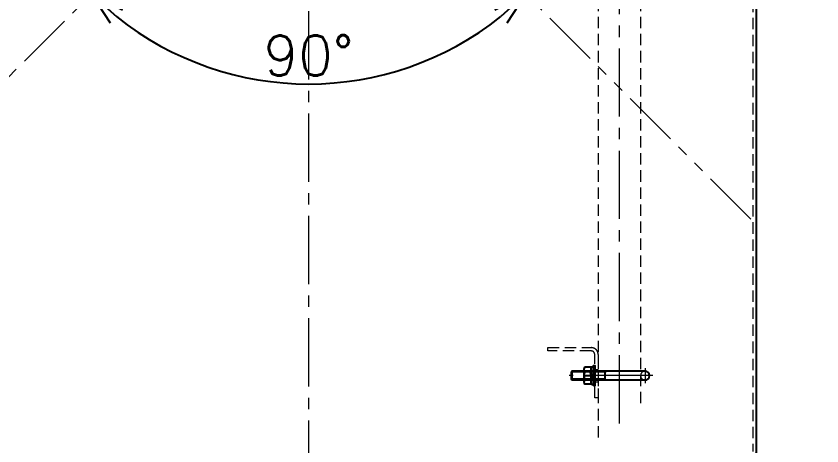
# Model space of a CAD drawing. Header units: millimetres. Extents: x 0 to 49006, y -7876 to 6995.
# Drawn here: x 31478 to 32198, y 3163 to 3547 of the extents above; entities that cross this region are included whole.
import ezdxf
from ezdxf import colors
from ezdxf.entities.mleader import LeaderData, LeaderLine
from ezdxf.enums import TextEntityAlignment as Align
from ezdxf.math import Vec2, Vec3

# ---------------------------------------------------------------- set-up
doc = ezdxf.new("R2010")
doc.units = ezdxf.units.MM
doc.header["$LTSCALE"] = 3.2
doc.header["$PDMODE"] = 99
doc.header["$PDSIZE"] = 1
for name, pattern in [('CENTER2', [28.575, 19.05, -3.175, 3.175, -3.175]), ('HIDDEN', [9.525, 6.35, -3.175]), ('HIDDEN2', [4.7625, 3.175, -1.5875]), ('PHANTOM2', [31.75, 15.875, -3.175, 3.175, -3.175, 3.175, -3.175])]:
    doc.linetypes.add(name, pattern=pattern)
for name, color, linetype, lineweight in [('03_かくれ線', 6, 'HIDDEN2', 13), ('04_HIDDEN', 2, 'HIDDEN', 13), ('04_中心線', 1, 'CENTER2', 9), ('05_CENTER', 4, 'CENTER2', 13), ('06_PHANTOM', 2, 'PHANTOM2', 13), ('08_DIM', 3, 'Continuous', 13)]:
    doc.layers.add(name, color=color, linetype=linetype, lineweight=lineweight)
doc.layers.add('10_DRAFT', color=8, linetype='Continuous', lineweight=0, plot=False)
doc.styles.add('KSS_TXT', font='txt.shx', dxfattribs={"bigfont": 'extfont2.shx'})
doc.styles.get("Standard").update_dxf_attribs({"font": 'txt.shx', "bigfont": 'extfont2.shx'})
doc.dimstyles.new('KSS_DIM', dxfattribs={"dimscale": 12, "dimtxt": 3, "dimasz": 2.5, "dimexe": 1.25, "dimexo": 0.625, "dimtad": 1, "dimdsep": 46, "dimtxsty": 'KSS_TXT', "dimblk": 'OPEN30', "dimcen": 0, "dimazin": 2, "dimtfac": 0.75, "dimtmove": 0, "dimatfit": 3, "dimldrblk": 'OPEN30', "dimfxl": 1.25, "dimtolj": 1, "dimarcsym": 0})

# ---------------------------------------------------------------- blocks, each defined once
blk = doc.blocks.new('_Open30')
at = {"color": 0, "linetype": 'ByBlock', "lineweight": -2}
for p, q in [((-1, 0.268), (0, 0)), ((0, 0), (-1, -0.268)), ((0, 0), (-1, 0))]:
    blk.add_line(p, q, dxfattribs=at)
blk = doc.blocks.new('*D1977')
at = {"layer": '08_DIM', "color": 0, "lineweight": -2, "transparency": 16777216}
for p, q in [((32144.92, 3810.45), (32637.32, 3810.45)), ((32622.32, 2552.45), (32622.32, 3780.45)), ((32217.22, 2522.45), (32637.32, 2522.45))]:
    blk.add_line(p, q, dxfattribs=at)
at = {"layer": 'Defpoints', "color": 0, "transparency": 16777216}
for p in [(32137.42, 3810.45), (32622.32, 3810.45), (32209.72, 2522.45)]:
    blk.add_point(p, dxfattribs=at)
at = {"layer": '08_DIM', "color": 0, "lineweight": -2, "transparency": 16777216, "xscale": 30, "yscale": 30, "zscale": 30}
for p, rotation in [((32622.32, 3810.45), 90), ((32622.32, 2522.45), 270)]:
    blk.add_blockref('_Open30', p, dxfattribs=dict(at, rotation=rotation))
at = {"layer": '08_DIM', "color": 0, "transparency": 16777216, "insert": (32596.82, 3166.45), "char_height": 36, "attachment_point": 5, "rotation": 90, "style": 'KSS_TXT'}
blk.add_mtext('\\A1;1288', dxfattribs=at)
blk = doc.blocks.new('*D1980')
at = {"layer": '08_DIM', "color": 0, "lineweight": -2, "transparency": 16777216}
for p, q in [((32144.92, 3810.45), (32527.08, 3810.45)), ((32512.08, 2980.45), (32512.08, 3780.45)), ((31997.22, 2950.45), (32527.08, 2950.45))]:
    blk.add_line(p, q, dxfattribs=at)
at = {"layer": 'Defpoints', "color": 0, "transparency": 16777216}
for p in [(32137.42, 3810.45), (32512.08, 3810.45), (31989.72, 2950.45)]:
    blk.add_point(p, dxfattribs=at)
at = {"layer": '08_DIM', "color": 0, "lineweight": -2, "transparency": 16777216, "xscale": 30, "yscale": 30, "zscale": 30}
for p, rotation in [((32512.08, 3810.45), 90), ((32512.08, 2950.45), 270)]:
    blk.add_blockref('_Open30', p, dxfattribs=dict(at, rotation=rotation))
at = {"layer": '08_DIM', "color": 0, "transparency": 16777216, "insert": (32486.58, 3380.45), "char_height": 36, "attachment_point": 5, "rotation": 90, "style": 'KSS_TXT'}
blk.add_mtext('\\A1;860', dxfattribs=at)
blk = doc.blocks.new('*D1966')
at = {"layer": '08_DIM', "color": 0, "lineweight": -2, "transparency": 16777216}
for p, q in [((32100.36, 4981.45), (32755.46, 4981.45)), ((32740.46, 502.45), (32740.46, 4951.45)), ((32747.96, 472.45), (32725.46, 472.45))]:
    blk.add_line(p, q, dxfattribs=at)
at = {"layer": 'Defpoints', "color": 0, "transparency": 16777216}
for p in [(32092.86, 4981.45), (32740.46, 4981.45), (32755.46, 472.45)]:
    blk.add_point(p, dxfattribs=at)
at = {"layer": '08_DIM', "color": 0, "lineweight": -2, "transparency": 16777216, "xscale": 30, "yscale": 30, "zscale": 30}
for p, rotation in [((32740.46, 4981.45), 90), ((32740.46, 472.45), 270)]:
    blk.add_blockref('_Open30', p, dxfattribs=dict(at, rotation=rotation))
at = {"layer": '08_DIM', "color": 0, "transparency": 16777216, "insert": (32714.96, 2726.95), "char_height": 36, "attachment_point": 5, "rotation": 90, "style": 'KSS_TXT'}
blk.add_mtext('\\A1;4509', dxfattribs=at)
blk = doc.blocks.new('*D2017')
at = {"layer": '08_DIM', "color": 0, "lineweight": -2, "transparency": 16777216}
for p, q in [((31957.22, 5066.45), (32874.79, 5066.45)), ((32859.79, 502.45), (32859.79, 5036.45)), ((32867.29, 472.45), (32844.79, 472.45))]:
    blk.add_line(p, q, dxfattribs=at)
at = {"layer": 'Defpoints', "color": 0, "transparency": 16777216}
for p in [(31949.72, 5066.45), (32859.79, 5066.45), (32874.79, 472.45)]:
    blk.add_point(p, dxfattribs=at)
at = {"layer": '08_DIM', "color": 0, "lineweight": -2, "transparency": 16777216, "xscale": 30, "yscale": 30, "zscale": 30}
for p, rotation in [((32859.79, 5066.45), 90), ((32859.79, 472.45), 270)]:
    blk.add_blockref('_Open30', p, dxfattribs=dict(at, rotation=rotation))
at = {"layer": '08_DIM', "color": 0, "transparency": 16777216, "insert": (32834.29, 2769.45), "char_height": 36, "attachment_point": 5, "rotation": 90, "style": 'KSS_TXT'}
blk.add_mtext('\\A1;4594', dxfattribs=at)
blk = doc.blocks.new('M8Nza_1_1')
at = {"color": 0}
for p, q in [((-7.5, 8.69), (-7.5, 3.2)), ((5.62, 9.7), (-5.63, 9.7)), ((-3.75, 3.2), (-3.75, 8.69)), ((3.75, 8.69), (3.75, 3.2)), ((7.5, 3.2), (7.5, 8.69)), ((-7.7, 3.2), (7.7, 3.2)), ((-7.7, 3.2), (-7.7, 1.2)), ((0, 1.2), (-2, 3.2)), ((0, 3.2), (2, 1.2)), ((7.7, 3.2), (7.7, 1.2))]:
    blk.add_line(p, q, dxfattribs=at)
at = {"color": 0, "linetype": 'CENTER2'}
blk.add_line((0, 9.7), (0, 0), dxfattribs=at)
at = {"color": 0}
blk.add_lwpolyline([(-9, 1.2), (9, 1.2), (9, 0), (-9, 0)], close=True, dxfattribs=at)
for centre, radius, start, end in [((-5.63, 7.45), 2.25, 33.626, 146.374), ((0, 2.2), 7.5, 60, 120), ((5.62, 7.45), 2.25, 33.626, 146.374)]:
    blk.add_arc(centre, radius, start, end, dxfattribs=at)
at = {"layer": '10_DRAFT', "style": 'KSS_TXT'}
blk.add_text('M8', height=1, dxfattribs=at).set_placement((0.87, 3.27))
blk = doc.blocks.new('A$C68035EFB_1_1')
at = {"color": 0}
for p, q in [((-4, 4), (-4, -61.32)), ((4, 4), (4, -61.32)), ((-3.32, -32), (-4, -30.83)), ((-4, -32), (4, -32)), ((-3.32, -32), (-3.32, -62)), ((3.32, -32), (4, -30.83)), ((3.32, -32), (3.32, -62)), ((-4, -61.32), (4, -61.32)), ((-4, -61.32), (-3.32, -62)), ((-3.32, -62), (3.32, -62)), ((4, -61.32), (3.32, -62))]:
    blk.add_line(p, q, dxfattribs=at)
blk.add_arc((0, 4), 4, 0, 180)
at = {"layer": '04_HIDDEN', "color": 0}
blk.add_arc((0, 4), 4, 180, 0, dxfattribs=at)
at = {"layer": '05_CENTER', "color": 0}
for p, q in [((0, 10.9), (0, -63.71)), ((-6.7, 4), (6.7, 4))]:
    blk.add_line(p, q, dxfattribs=at)
blk = doc.blocks.new('A$C68035F6A_1_1')
at = {"color": 4}
blk.add_blockref('A$C68035EFB_1_1', (0, 0), dxfattribs=at)
at = {"color": 4, "rotation": 180}
blk.add_blockref('M8Nza_1_1', (0, -41), dxfattribs=at)
blk = doc.blocks.new('*D2206')
at = {"layer": '08_DIM', "color": 0, "lineweight": -2, "transparency": 16777216}
blk.add_arc((31739.72, 3760.45), 274.32, 231.26912, 308.73088, dxfattribs=at)
at = {"layer": 'Defpoints', "color": 0, "transparency": 16777216}
for p in [(31739.72, 3760.45), (31739.72, 3760.45), (31668.72, 3495.48), (31342.02, 3362.75), (32137.42, 3362.75)]:
    blk.add_point(p, dxfattribs=at)
at = {"layer": '08_DIM', "color": 0, "lineweight": -2, "transparency": 16777216, "xscale": 30, "yscale": 30, "zscale": 30}
for p, rotation in [((31545.75, 3566.48), 138.1345623866504), ((31933.69, 3566.48), 41.86543761334932)]:
    blk.add_blockref('_Open30', p, dxfattribs=dict(at, rotation=rotation))
at = {"layer": '08_DIM', "color": 0, "transparency": 16777216, "insert": (31739.72, 3511.63), "char_height": 36, "attachment_point": 5, "style": 'KSS_TXT'}
blk.add_mtext('\\A1;90°', dxfattribs=at)
blk = doc.blocks.new('AM_BALLOON1')
at = {"transparency": 16777216}
blk.add_circle((0, 0), 5, dxfattribs=at)
blk.add_attdef('B_NUMBER', text='', height=3, dxfattribs=at).set_placement((0, 0), align=Align.MIDDLE_CENTER)
blk = doc.blocks.new('_OPEN')
at = {"color": 0, "linetype": 'ByBlock'}
for p, q in [((-1, 0.167), (0, 0)), ((0, 0), (-1, -0.167)), ((0, 0), (-1, 0))]:
    blk.add_line(p, q, dxfattribs=at)

msp = doc.modelspace()

# ---------------------------------------------------------------- linework, layer by layer
msp.add_lwpolyline([(31939.722, 2956.453), (31539.722, 2956.453), (31339.722, 3156.453), (31339.722, 3810.453), (32139.722, 3810.453), (32139.722, 3156.453), (31939.722, 2956.453)])
at = {"layer": '03_かくれ線'}
for p, q in [((32136.722, 3804.453), (32136.722, 3157.695)), ((31995.372, 3230.953), (31998.372, 3230.953)), ((31995.372, 3219.953), (31998.372, 3219.953))]:
    msp.add_line(p, q, dxfattribs=at)
for points in [[(31998.372, 3759.49), (31998.372, 3167.554)], [(32036.372, 3759.49), (32036.372, 3200.113)]]:
    msp.add_lwpolyline(points, dxfattribs=at)
msp.add_lwpolyline([(31998.372, 3244.453), (31998.372, 3205.453), (31995.372, 3205.453), (31995.372, 3244.453, 0.4142136), (31992.372, 3247.453), (31953.372, 3247.453), (31953.372, 3250.453), (31992.372, 3250.453, -0.4142136)], format="xyb", close=True, dxfattribs=at)
at = {"layer": '04_中心線'}
for p, q in [((31739.722, 3825.453), (31739.722, 2941.453)), ((32004.372, 3225.453), (31989.372, 3225.453))]:
    msp.add_line(p, q, dxfattribs=at)
msp.add_lwpolyline([(32017.372, 3182.684), (32017.372, 3759.49)], dxfattribs=at)
at = {"layer": '06_PHANTOM'}
for p, q in [((31342.022, 3362.753), (31739.722, 3760.453)), ((31739.722, 3760.453), (32137.422, 3362.753))]:
    msp.add_line(p, q, dxfattribs=at)

# ---------------------------------------------------------------- block references
at = {"rotation": 270}
msp.add_blockref('A$C68035F6A_1_1', (32036.372, 3225.453), dxfattribs=at)

# ---------------------------------------------------------------- dimensions: what is measured, and where the dimension line sits
at = {"layer": '08_DIM', "color": 1}
for base, p1, p2, picture, middle in [((32859.793, 5066.453), (32874.793, 472.453), (31949.722, 5066.453), '*D2017', (32834.293, 2769.453)), ((32740.461, 4981.453), (32755.461, 472.453), (32092.862, 4981.453), '*D1966', (32714.961, 2726.953)), ((32512.079, 3810.453), (31989.722, 2950.453), (32137.422, 3810.453), '*D1980', (32486.579, 3380.453)), ((32622.316, 3810.453), (32209.722, 2522.453), (32137.422, 3810.453), '*D1977', (32596.816, 3166.453))]:
    dim = msp.add_linear_dim(base=base, p1=p1, p2=p2, angle=90, dimstyle='KSS_DIM', override={"dimscale": 12}, dxfattribs=at)
    dim.commit()
    dim.dimension.update_dxf_attribs({"geometry": picture, "text_midpoint": middle})
dim = msp.add_angular_dim_2l(base=(31668.724, 3495.482), line1=((31739.722, 3760.453), (32137.422, 3362.753)), line2=((31739.722, 3760.453), (31342.022, 3362.753)), dimstyle='KSS_DIM', override={"dimscale": 12}, dxfattribs=at)
dim.commit()
dim.dimension.update_dxf_attribs({"geometry": '*D2206', "text_midpoint": (31739.722, 3511.635)})

# ---------------------------------------------------------------- leaders
at = {"layer": '08_DIM'}
ml = msp.add_multileader_block('Standard', dxfattribs=at)
ml.set_content('AM_BALLOON1', color=256, scale=10)
ml.set_attribute('B_NUMBER', 'H', width=0)
ml.set_leader_properties(color=256, linetype='ByLayer', lineweight=-1)
ml.set_arrow_properties(name='OPEN')
ml.build(insert=Vec2(0, 0))
ml.multileader.update_dxf_attribs({"leader_type": 0, "has_dogleg": 0, "text_right_attachment_type": 6, "dogleg_length": 0, "arrow_head_size": 20, "scale": 10, "block_connection_type": 1})
ctx = ml.context
ctx.base_point, ctx.scale, ctx.char_height, ctx.arrow_head_size, ctx.landing_gap_size, ctx.plane_origin = Vec3(34758.24, 4676.115), 10, 40, 20, 20, Vec3(34837.832, 4676.156)
ctx.right_attachment, ctx.attachment_type = 6, 1
notes = []
notes.append((ctx, [(0, (0, 0, 0), (0, 0), (1, 0), 1, [])]))
ctx.block.insert = Vec3(34758.24, 4676.115)
ml = msp.add_multileader_block('Standard', dxfattribs=at)
ml.set_content('AM_BALLOON1', color=256, scale=10)
ml.set_attribute('B_NUMBER', 'G', width=0)
ml.set_leader_properties(color=256, linetype='ByLayer', lineweight=-1)
ml.set_arrow_properties(name='OPEN')
ml.build(insert=Vec2(0, 0))
ml.multileader.update_dxf_attribs({"leader_type": 0, "has_dogleg": 0, "text_right_attachment_type": 6, "dogleg_length": 0, "arrow_head_size": 20, "scale": 10, "block_connection_type": 1})
ctx = ml.context
ctx.base_point, ctx.scale, ctx.char_height, ctx.arrow_head_size, ctx.landing_gap_size, ctx.plane_origin = Vec3(34758.24, 4537.505), 10, 40, 20, 20, Vec3(34837.832, 4537.546)
ctx.right_attachment, ctx.attachment_type = 6, 1
notes.append((ctx, [(0, (0, 0, 0), (0, 0), (1, 0), 1, [])]))
ctx.block.insert = Vec3(34758.24, 4537.505)
ml = msp.add_multileader_block('Standard', dxfattribs=at)
ml.set_content('AM_BALLOON1', color=256, scale=10)
ml.set_attribute('B_NUMBER', 'F', width=0)
ml.set_leader_properties(color=256, linetype='ByLayer', lineweight=-1)
ml.set_arrow_properties(name='OPEN')
ml.build(insert=Vec2(0, 0))
ml.multileader.update_dxf_attribs({"leader_type": 0, "has_dogleg": 0, "text_right_attachment_type": 6, "dogleg_length": 0, "arrow_head_size": 20, "scale": 10, "block_connection_type": 1})
ctx = ml.context
ctx.base_point, ctx.scale, ctx.char_height, ctx.arrow_head_size, ctx.landing_gap_size, ctx.plane_origin = Vec3(34758.24, 4398.895), 10, 40, 20, 20, Vec3(34837.832, 4398.936)
ctx.right_attachment, ctx.attachment_type = 6, 1
notes.append((ctx, [(0, (0, 0, 0), (0, 0), (1, 0), 1, [])]))
ctx.block.insert = Vec3(34758.24, 4398.895)
ml = msp.add_multileader_block('Standard', dxfattribs=at)
ml.set_content('AM_BALLOON1', color=256, scale=10)
ml.set_attribute('B_NUMBER', 'E', width=0)
ml.set_leader_properties(color=256, linetype='ByLayer', lineweight=-1)
ml.set_arrow_properties(name='OPEN')
ml.build(insert=Vec2(0, 0))
ml.multileader.update_dxf_attribs({"leader_type": 0, "has_dogleg": 0, "text_right_attachment_type": 6, "dogleg_length": 0, "arrow_head_size": 20, "scale": 10, "block_connection_type": 1})
ctx = ml.context
ctx.base_point, ctx.scale, ctx.char_height, ctx.arrow_head_size, ctx.landing_gap_size, ctx.plane_origin = Vec3(34758.24, 4260.285), 10, 40, 20, 20, Vec3(34837.832, 4260.325)
ctx.right_attachment, ctx.attachment_type = 6, 1
notes.append((ctx, [(0, (0, 0, 0), (0, 0), (1, 0), 1, [])]))
ctx.block.insert = Vec3(34758.24, 4260.285)
ml = msp.add_multileader_block('Standard', dxfattribs=at)
ml.set_content('AM_BALLOON1', color=256, scale=10)
ml.set_attribute('B_NUMBER', 'T', width=0)
ml.set_leader_properties(color=256, linetype='ByLayer', lineweight=-1)
ml.set_arrow_properties(name='OPEN')
ml.build(insert=Vec2(0, 0))
ml.multileader.update_dxf_attribs({"leader_type": 0, "has_dogleg": 0, "text_right_attachment_type": 6, "dogleg_length": 0, "arrow_head_size": 20, "scale": 10, "block_connection_type": 1})
ctx = ml.context
ctx.base_point, ctx.scale, ctx.char_height, ctx.arrow_head_size, ctx.landing_gap_size, ctx.plane_origin = Vec3(34888.38, 3645.663), 10, 40, 20, 20, Vec3(34967.973, 3645.704)
ctx.right_attachment, ctx.attachment_type = 6, 1
notes.append((ctx, [(0, (0, 0, 0), (0, 0), (1, 0), 1, [])]))
ctx.block.insert = Vec3(34888.38, 3645.663)
for ctx, leaders in notes:
    for number, flags, end, landing, length, lines in leaders:
        leader = LeaderData()
        leader.index, (leader.has_last_leader_line, leader.has_dogleg_vector, leader.attachment_direction) = number, flags
        leader.last_leader_point, leader.dogleg_vector, leader.dogleg_length = Vec3(end), Vec3(landing), length
        for number, points, colour, breaks in lines:
            line = LeaderLine()
            line.index, line.vertices, line.color, line.breaks = number, Vec3.list(points), colors.encode_raw_color(colour), breaks
            leader.lines.append(line)
        ctx.leaders.append(leader)

doc.saveas('drawing.dxf')
